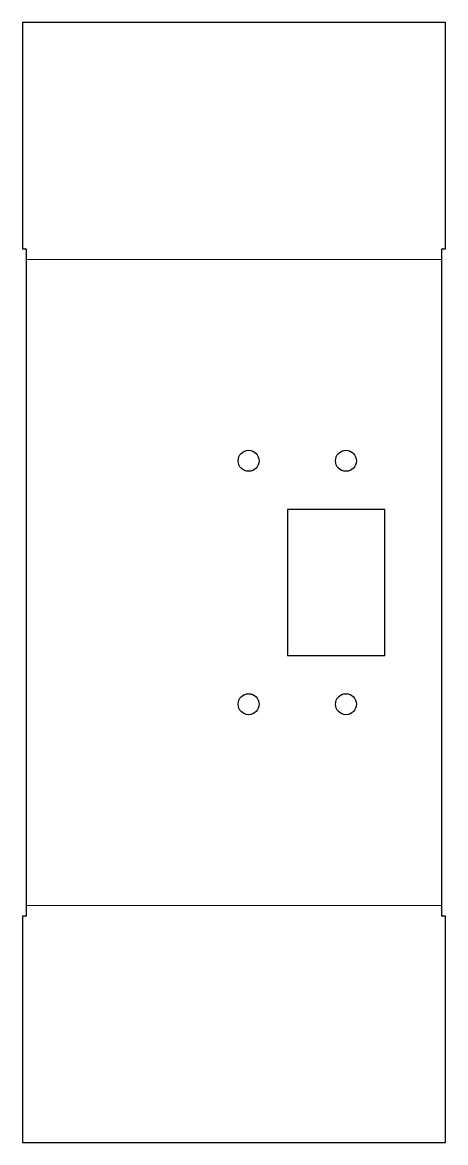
# Model space of a CAD drawing. Header units: millimetres. Extents: x 0 to 87, y -230 to 0.
import ezdxf

# ---------------------------------------------------------------- set-up
doc = ezdxf.new("R2010")
doc.units = ezdxf.units.MM

msp = doc.modelspace()

# ---------------------------------------------------------------- linework, layer by layer
at = {"color": 7, "linetype": 'Continuous', "lineweight": 25}
for p, q in [((0, 0), (0, -46.5)), ((86.92285, 0), (0, 0)), ((86.92285, -46.5), (86.92285, 0)), ((0, -46.5), (0.65, -46.5)), ((0.75, -46.6), (0.75, -183.53)), ((86.17285, -183.53), (86.17285, -46.6)), ((86.27285, -46.5), (86.92285, -46.5)), ((74.461425, -100.065), (54.461425, -100.065)), ((54.461425, -100.065), (54.461425, -130.065)), ((74.461425, -130.065), (74.461425, -100.065)), ((54.461425, -130.065), (74.461425, -130.065)), ((0, -183.63), (0, -230.13)), ((0.65, -183.63), (0, -183.63)), ((86.92285, -183.63), (86.27285, -183.63)), ((86.92285, -230.13), (86.92285, -183.63)), ((0, -230.13), (86.92285, -230.13))]:
    msp.add_line(p, q, dxfattribs=at)
at = {"color": 8, "linetype": 'Continuous', "lineweight": 0}
for p, q in [((86.17285, -48.73), (0.75, -48.73)), ((86.17285, -181.4), (0.75, -181.4))]:
    msp.add_line(p, q, dxfattribs=at)
at = {"color": 7, "linetype": 'Continuous', "lineweight": 25}
for centre in [(46.461425, -90.065), (66.461425, -90.065), (46.461425, -140.065), (66.461425, -140.065)]:
    msp.add_circle(centre, 2.15265, dxfattribs=at)
for centre, start, end in [((0.65, -46.6), 0, 90), ((86.27285, -46.6), 90, 180), ((0.65, -183.53), 270, 0), ((86.27285, -183.53), 180, 270)]:
    msp.add_arc(centre, 0.1, start, end, dxfattribs=at)

doc.saveas('drawing.dxf')
